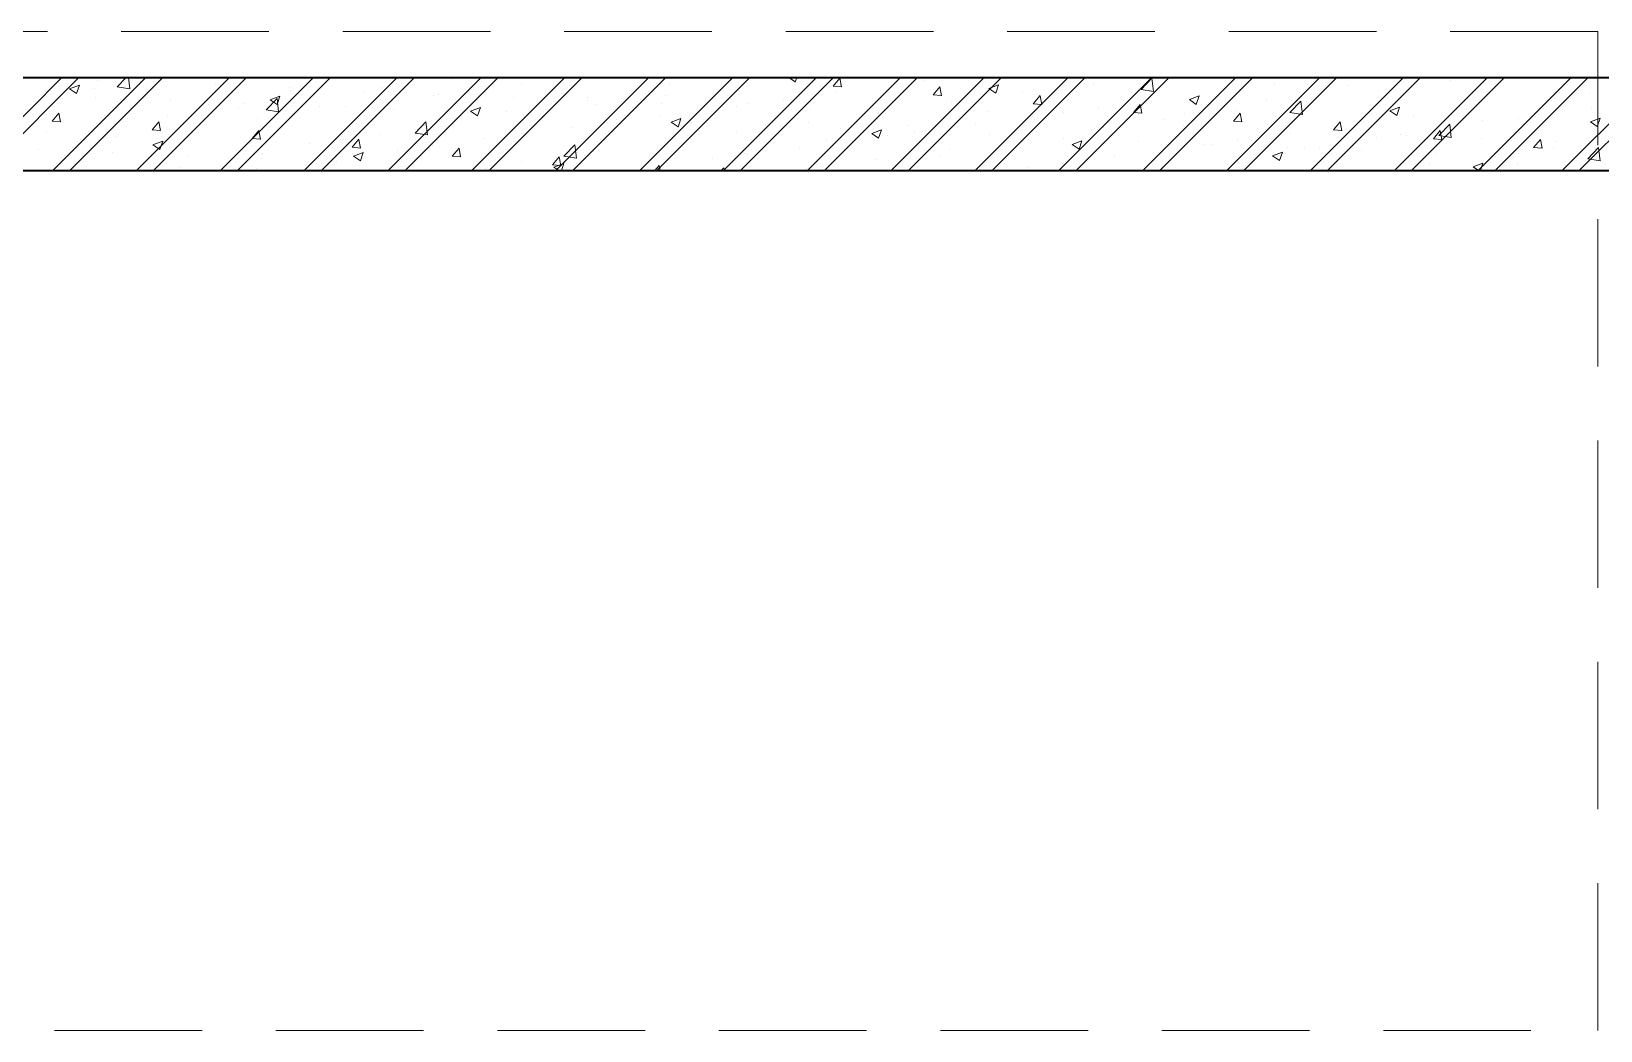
# Model space of a CAD drawing. Header units: millimetres. Extents: x 115500 to 206800, y -6300 to 53700.
# Drawn here: x 134632 to 138006, y 9350 to 11500 of the extents above; entities that cross this region are included whole.
import ezdxf

# ---------------------------------------------------------------- set-up
doc = ezdxf.new("R2010")
doc.units = ezdxf.units.MM
doc.linetypes.add('HIDDEN2', pattern=[4.7625, 3.175, -1.5875])
for name, color, linetype, lineweight in [('NDC_S_BEAM', 3, 'HIDDEN2', 20), ('NDC_S_HATCH MATERIAL', 8, 'Continuous', 13), ('NDC_S_WALL', 6, 'Continuous', 35)]:
    doc.layers.add(name, color=color, linetype=linetype, lineweight=lineweight)

msp = doc.modelspace()

# ---------------------------------------------------------------- linework, layer by layer
at = {"layer": 'NDC_S_BEAM', "ltscale": 100}
for p, q in [((138000, 11500), (132300, 11500)), ((138000, 9350), (138000, 11500)), ((132300, 9350), (138000, 9350))]:
    msp.add_line(p, q, dxfattribs=at)
at = {"layer": 'NDC_S_HATCH MATERIAL', "linetype": 'Continuous', "ltscale": 100}
for p, q in [((134497.2, 11200.4), (134697.2, 11400.4)), ((134533.9, 11200.4), (134733.9, 11400.4)), ((134677.5, 11200.4), (134877.5, 11400.4)), ((134706.5, 11398.6), (134706.5, 11398.6)), ((134713.9, 11376.5), (134734.9, 11384.5)), ((134713.9, 11376.5), (134728.8, 11366.4)), ((134714.2, 11200.4), (134914.2, 11400.4)), ((134728.8, 11366.3), (134734.9, 11384.4)), ((134766.6, 11377.8), (134766.6, 11377.8)), ((134774.7, 11394.8), (134774.7, 11394.8)), ((134816.3, 11380.6), (134835.2, 11400.4)), ((134816.3, 11380.6), (134843, 11376.5)), ((134819.4, 11381.2), (134819.4, 11381.2)), ((134843, 11376.4), (134840.2, 11400.4)), ((134857.8, 11200.4), (135057.8, 11400.4)), ((134866.6, 11391.8), (134866.6, 11391.8)), ((134894.5, 11200.4), (135094.5, 11400.4)), ((134894.5, 11391.1), (134894.5, 11391.1)), ((135026.8, 11385.1), (135026.8, 11385.1)), ((135038.1, 11200.4), (135238.1, 11400.4)), ((135074.9, 11200.4), (135274.9, 11400.4)), ((135186.9, 11378.3), (135186.9, 11378.3)), ((135188.4, 11372), (135188.4, 11372)), ((135218.4, 11200.4), (135418.4, 11400.4)), ((135255.2, 11200.4), (135455.2, 11400.4)), ((135347, 11371.5), (135347, 11371.5)), ((135386.4, 11378.9), (135386.4, 11378.9)), ((135398.7, 11200.4), (135598.7, 11400.4)), ((135435.5, 11200.4), (135635.5, 11400.4)), ((135538, 11398.1), (135538, 11398.1)), ((135572, 11372.4), (135572, 11372.4)), ((135579, 11200.4), (135779, 11400.4)), ((135615.8, 11200.4), (135815.8, 11400.4)), ((135685.6, 11387.3), (135685.6, 11387.3)), ((135759.4, 11200.4), (135959.4, 11400.4)), ((135796.1, 11200.4), (135996.1, 11400.4)), ((135939.7, 11200.4), (136139.7, 11400.4)), ((135976.4, 11200.4), (136176.4, 11400.4)), ((136002.8, 11387.1), (136002.8, 11387.1)), ((136120, 11200.4), (136320, 11400.4)), ((136146.9, 11400.4), (136158.5, 11399.3)), ((136151.5, 11383.6), (136151.5, 11383.6)), ((136156.7, 11200.4), (136356.7, 11400.4)), ((136158.5, 11399.2), (136158.3, 11400.4)), ((136260.6, 11400.4), (136274.3, 11391.1)), ((136274.3, 11391), (136277.5, 11400.4)), ((136300.3, 11200.4), (136500.3, 11400.4)), ((136337, 11200.4), (136537, 11400.4)), ((136355.8, 11382.1), (136370.2, 11399.3)), ((136355.8, 11382.1), (136373.7, 11380.5)), ((136373.7, 11380.4), (136370.3, 11399.2)), ((136480.6, 11200.4), (136680.6, 11400.4)), ((136517.4, 11200.4), (136717.4, 11400.4)), ((136552.5, 11393.5), (136552.5, 11393.5)), ((136571, 11363.3), (136585.4, 11380.5)), ((136588.9, 11361.6), (136585.4, 11380.4)), ((136660.9, 11200.4), (136860.9, 11400.4)), ((136690.5, 11377.1), (136711.5, 11385.2)), ((136690.5, 11377.1), (136705.5, 11367.1)), ((136697.7, 11200.4), (136897.7, 11400.4)), ((136705.5, 11367), (136711.5, 11385.1)), ((136841.2, 11200.4), (137041.2, 11400.4)), ((136878, 11200.4), (137078, 11400.4)), ((136914.8, 11386.9), (136914.8, 11386.9)), ((137017.8, 11374.9), (137041.1, 11399.3)), ((137017.8, 11374.9), (137044.4, 11370.8)), ((137021.5, 11200.4), (137221.5, 11400.4)), ((137040.2, 11388.3), (137040.2, 11388.3)), ((137044.5, 11370.7), (137041.1, 11399.2)), ((137058.3, 11200.4), (137258.3, 11400.4)), ((137201.9, 11200.4), (137401.9, 11400.4)), ((137230, 11374.8), (137230, 11374.8)), ((137238.6, 11200.4), (137438.6, 11400.4)), ((137305.1, 11384.7), (137305.1, 11384.7)), ((137382.2, 11200.4), (137582.2, 11400.4)), ((137418.7, 11399.6), (137418.7, 11399.6)), ((137418.9, 11200.4), (137618.9, 11400.4)), ((137462, 11382.5), (137462, 11382.5)), ((137528.4, 11372.3), (137528.4, 11372.3)), ((137562.5, 11200.4), (137762.5, 11400.4)), ((137599.2, 11200.4), (137799.2, 11400.4)), ((137682.4, 11393.4), (137682.4, 11393.4)), ((137742.8, 11200.4), (137942.8, 11400.4)), ((137779.5, 11200.4), (137979.5, 11400.4)), ((137923.1, 11200.4), (138123.1, 11400.4)), ((137959.9, 11200.4), (138159.9, 11400.4)), ((134769.7, 11358.3), (134769.7, 11358.3)), ((134929.9, 11351.5), (134929.9, 11351.5)), ((135013.5, 11341.9), (135013.5, 11341.9)), ((135090, 11344.8), (135090, 11344.8)), ((135136.5, 11331), (135159.9, 11355.3)), ((135145.1, 11352.5), (135166.1, 11360.5)), ((135145.1, 11352.5), (135160, 11342.4)), ((135163.2, 11326.8), (135159.9, 11355.3)), ((135160, 11342.3), (135166.1, 11360.4)), ((135232.4, 11357.8), (135232.4, 11357.8)), ((135250.2, 11338), (135250.2, 11338)), ((135496.9, 11362.5), (135496.9, 11362.5)), ((135507.2, 11364.8), (135507.2, 11364.8)), ((135667.3, 11358), (135667.3, 11358)), ((135827.5, 11351.2), (135827.5, 11351.2)), ((135827.9, 11357.1), (135827.9, 11357.1)), ((135844.2, 11341.9), (135844.2, 11341.9)), ((135987.6, 11344.5), (135987.6, 11344.5)), ((135995.7, 11361.1), (135995.7, 11361.1)), ((136174.3, 11343.8), (136174.3, 11343.8)), ((136249.4, 11353.6), (136249.4, 11353.6)), ((136363.1, 11368.6), (136363.1, 11368.6)), ((136571, 11363.3), (136588.9, 11361.7)), ((136609.2, 11346.5), (136609.2, 11346.5)), ((136763.3, 11367.7), (136763.3, 11367.7)), ((136786.1, 11344.4), (136800.6, 11361.7)), ((136786.1, 11344.4), (136804.1, 11342.9)), ((136804.1, 11342.8), (136800.6, 11361.6)), ((136865.2, 11358.3), (136865.2, 11358.3)), ((137001.3, 11325.6), (137015.8, 11342.8)), ((137019.3, 11323.9), (137015.8, 11342.7)), ((137040.5, 11349.9), (137040.5, 11349.9)), ((137121.7, 11353.1), (137142.7, 11361.2)), ((137121.7, 11353.1), (137136.6, 11343)), ((137136.6, 11342.9), (137142.7, 11361.1)), ((137287, 11352.5), (137287, 11352.5)), ((137337.9, 11325.3), (137361.3, 11349.6)), ((137364.6, 11321.1), (137361.3, 11349.6)), ((137372.5, 11349.8), (137372.5, 11349.8)), ((137907.4, 11356.1), (137907.4, 11356.1)), ((137982.5, 11365.9), (137982.5, 11365.9)), ((134676, 11307), (134690.4, 11324.3)), ((134676, 11307), (134693.9, 11305.5)), ((134693.9, 11305.4), (134690.5, 11324.2)), ((134838.5, 11311.9), (134838.5, 11311.9)), ((134891.2, 11288.2), (134905.6, 11305.4)), ((134909.1, 11286.5), (134905.6, 11305.3)), ((134925.1, 11316.1), (134925.1, 11316.1)), ((135076.6, 11335.3), (135076.6, 11335.3)), ((135118.7, 11312.7), (135118.7, 11312.7)), ((135136.5, 11331), (135163.2, 11326.8)), ((135193.8, 11322.6), (135193.8, 11322.6)), ((135307.4, 11337.6), (135307.4, 11337.6)), ((135410.3, 11331.2), (135410.3, 11331.2)), ((135456.7, 11281.3), (135480, 11305.7)), ((135483.4, 11277.1), (135480.1, 11305.6)), ((135570.4, 11324.5), (135570.4, 11324.5)), ((135576.2, 11328.4), (135597.2, 11336.5)), ((135576.2, 11328.4), (135591.1, 11318.4)), ((135591.1, 11318.3), (135597.2, 11336.4)), ((135652.9, 11327), (135652.9, 11327)), ((135690.1, 11320.8), (135690.1, 11320.8)), ((135730.6, 11317.7), (135730.6, 11317.7)), ((135890.7, 11310.9), (135890.7, 11310.9)), ((135984.9, 11318.8), (135984.9, 11318.8)), ((136007.3, 11304.4), (136028.3, 11312.5)), ((136007.3, 11304.4), (136022.3, 11294.3)), ((136022.3, 11294.2), (136028.3, 11312.4)), ((136050.9, 11304.2), (136050.9, 11304.2)), ((136147.8, 11337.7), (136147.8, 11337.7)), ((136301.9, 11304.8), (136301.9, 11304.8)), ((136307.9, 11330.9), (136307.9, 11330.9)), ((136453.4, 11324), (136453.4, 11324)), ((136468.1, 11324.2), (136468.1, 11324.2)), ((136628.2, 11317.4), (136628.2, 11317.4)), ((136690.3, 11328.2), (136690.3, 11328.2)), ((136788.4, 11310.6), (136788.4, 11310.6)), ((136851.8, 11325), (136851.8, 11325)), ((136926.9, 11334.9), (136926.9, 11334.9)), ((137001.3, 11325.6), (137019.2, 11324)), ((137067, 11309.5), (137067, 11309.5)), ((137112.1, 11322.4), (137112.1, 11322.4)), ((137216.5, 11306.8), (137231, 11324)), ((137216.5, 11306.8), (137234.4, 11305.2)), ((137221, 11330.6), (137221, 11330.6)), ((137234.4, 11305.1), (137231, 11323.9)), ((137337.9, 11325.3), (137364.6, 11321.2)), ((137431.7, 11288), (137446.1, 11305.2)), ((137449.6, 11286.3), (137446.1, 11305.1)), ((137529.2, 11306.3), (137529.2, 11306.3)), ((137552.8, 11329.1), (137573.8, 11337.1)), ((137552.8, 11329.1), (137567.7, 11319)), ((137567.7, 11318.9), (137573.8, 11337)), ((137604.3, 11316.2), (137604.3, 11316.2)), ((137718, 11331.1), (137718, 11331.1)), ((137751.5, 11307.5), (137751.5, 11307.5)), ((137830.3, 11312.8), (137830.3, 11312.8)), ((137926.5, 11337.6), (137926.5, 11337.6)), ((137984, 11305.1), (138005, 11313.1)), ((137984, 11305.1), (137998.9, 11295)), ((137986.1, 11335.3), (137986.1, 11335.3)), ((137998.9, 11294.9), (138005, 11313)), ((134663.6, 11281.9), (134663.6, 11281.9)), ((134771, 11295), (134771, 11295)), ((134815.6, 11272.8), (134815.6, 11272.8)), ((134891.2, 11288.2), (134909.1, 11286.6)), ((134929.2, 11287.8), (134929.2, 11287.8)), ((135106.3, 11269.4), (135120.8, 11286.6)), ((135124.3, 11267.7), (135120.8, 11286.5)), ((135382.8, 11279.1), (135382.8, 11279.1)), ((135456.7, 11281.3), (135483.4, 11277.2)), ((135478, 11297), (135478, 11297)), ((135534.3, 11298.3), (135534.3, 11298.3)), ((135796.2, 11294), (135796.2, 11294)), ((135871.3, 11303.9), (135871.3, 11303.9)), ((136147.9, 11283.7), (136147.9, 11283.7)), ((136211, 11297.4), (136211, 11297.4)), ((136371.2, 11290.6), (136371.2, 11290.6)), ((136438.5, 11280.4), (136459.5, 11288.4)), ((136438.5, 11280.4), (136453.4, 11270.3)), ((136453.4, 11270.2), (136459.5, 11288.3)), ((136473.6, 11275.2), (136473.6, 11275.2)), ((136515.3, 11298.2), (136515.3, 11298.2)), ((136531.3, 11283.9), (136531.3, 11283.9)), ((136548.7, 11285.1), (136548.7, 11285.1)), ((136662.3, 11300.1), (136662.3, 11300.1)), ((136691.5, 11277.1), (136691.5, 11277.1)), ((136851.6, 11270.3), (136851.6, 11270.3)), ((136911.2, 11287), (136911.2, 11287)), ((136937.1, 11292.4), (136937.1, 11292.4)), ((136948.5, 11303.9), (136948.5, 11303.9)), ((137108.7, 11297.1), (137108.7, 11297.1)), ((137268.8, 11290.3), (137268.8, 11290.3)), ((137339.8, 11281.3), (137339.8, 11281.3)), ((137429, 11283.6), (137429, 11283.6)), ((137431.7, 11288), (137449.6, 11286.4)), ((137524.7, 11272.4), (137524.7, 11272.4)), ((137576.5, 11277.5), (137576.5, 11277.5)), ((137589.1, 11276.8), (137589.1, 11276.8)), ((137646.8, 11269.1), (137661.3, 11286.4)), ((137658.1, 11275.6), (137681.5, 11300)), ((137658.1, 11275.6), (137684.8, 11271.5)), ((137664.8, 11267.5), (137661.3, 11286.3)), ((137678.7, 11293.6), (137678.7, 11293.6)), ((137684.8, 11271.4), (137681.5, 11299.9)), ((134646.8, 11246.1), (134646.8, 11246.1)), ((134740.5, 11262.9), (134740.5, 11262.9)), ((134806.9, 11239.3), (134806.9, 11239.3)), ((134893, 11255.7), (134914, 11263.8)), ((134893, 11255.7), (134907.9, 11245.6)), ((134907.9, 11245.5), (134914, 11263.7)), ((135106.3, 11269.4), (135124.3, 11267.8)), ((135128.1, 11236.9), (135128.1, 11236.9)), ((135228.8, 11257.9), (135228.8, 11257.9)), ((135303, 11267), (135303, 11267)), ((135321.5, 11250.6), (135336, 11267.8)), ((135321.5, 11250.6), (135339.4, 11249)), ((135324.1, 11231.7), (135345.1, 11239.7)), ((135339.5, 11248.9), (135336, 11267.7)), ((135339.1, 11221.5), (135345.1, 11239.6)), ((135418, 11244.2), (135418, 11244.2)), ((135493.1, 11254.1), (135493.1, 11254.1)), ((135536.7, 11231.7), (135551.2, 11249)), ((135554.6, 11230.1), (135551.2, 11248.9)), ((135606.7, 11269), (135606.7, 11269)), ((135776.9, 11231.7), (135800.2, 11256)), ((135803.5, 11227.4), (135800.2, 11255.9)), ((135840.5, 11242), (135840.5, 11242)), ((135992, 11261.2), (135992, 11261.2)), ((136165.4, 11238.1), (136165.4, 11238.1)), ((136284.1, 11250.3), (136284.1, 11250.3)), ((136340.4, 11268.2), (136340.4, 11268.2)), ((136605.6, 11246.7), (136605.6, 11246.7)), ((136759.6, 11267.8), (136759.6, 11267.8)), ((136762.2, 11262.4), (136762.2, 11262.4)), ((136869.6, 11256.4), (136890.6, 11264.4)), ((136869.6, 11256.4), (136884.5, 11246.3)), ((136884.5, 11246.2), (136890.6, 11264.3)), ((137011.8, 11263.6), (137011.8, 11263.6)), ((137151.1, 11256.5), (137151.1, 11256.5)), ((137171.9, 11256.8), (137171.9, 11256.8)), ((137226.2, 11266.4), (137226.2, 11266.4)), ((137300.7, 11232.3), (137321.8, 11240.4)), ((137315.7, 11222.2), (137321.8, 11240.3)), ((137332.1, 11250), (137332.1, 11250)), ((137368.9, 11249.9), (137368.9, 11249.9)), ((137401.6, 11247.5), (137401.6, 11247.5)), ((137492.2, 11243.3), (137492.2, 11243.3)), ((137646.8, 11269.1), (137664.8, 11267.6)), ((137749.2, 11270), (137749.2, 11270)), ((137828.5, 11237.7), (137828.5, 11237.7)), ((137862, 11250.3), (137876.5, 11267.5)), ((137862, 11250.3), (137880, 11248.7)), ((137880, 11248.6), (137876.5, 11267.4)), ((137903.6, 11247.6), (137903.6, 11247.6)), ((137909.4, 11263.3), (137909.4, 11263.3)), ((137978.3, 11226), (138001.7, 11250.3)), ((138005, 11221.7), (138001.7, 11250.2)), ((134921.4, 11216.2), (134921.4, 11216.2)), ((134953.1, 11206.9), (134953.1, 11206.9)), ((134967.1, 11232.6), (134967.1, 11232.6)), ((135072.9, 11235.4), (135072.9, 11235.4)), ((135114.9, 11204.3), (135114.9, 11204.3)), ((135127.2, 11225.8), (135127.2, 11225.8)), ((135228.5, 11219.2), (135228.5, 11219.2)), ((135287.4, 11219), (135287.4, 11219)), ((135324.1, 11231.7), (135339, 11221.6)), ((135447.5, 11212.3), (135447.5, 11212.3)), ((135536.7, 11231.7), (135554.6, 11230.2)), ((135607.7, 11205.5), (135607.7, 11205.5)), ((135686.5, 11220.9), (135686.5, 11220.9)), ((135751.9, 11212.9), (135766.3, 11230.1)), ((135751.9, 11212.9), (135769.8, 11211.3)), ((135755.3, 11207.6), (135776.3, 11215.7)), ((135755.3, 11207.6), (135766.1, 11200.4)), ((135769.8, 11211.2), (135766.3, 11230)), ((135771.2, 11200.4), (135776.3, 11215.6)), ((135776.9, 11231.7), (135803.5, 11227.5)), ((135972.3, 11200.4), (135981.5, 11211.3)), ((135983.5, 11200.4), (135981.5, 11211.2)), ((135990.4, 11208.1), (135990.4, 11208.1)), ((136095.4, 11225.4), (136095.4, 11225.4)), ((136114.6, 11200.4), (136120.4, 11206.4)), ((136121.1, 11200.4), (136120.4, 11206.3)), ((136170.5, 11235.3), (136170.5, 11235.3)), ((136298.2, 11205), (136298.2, 11205)), ((136449.8, 11224.2), (136449.8, 11224.2)), ((136587.2, 11232.3), (136587.2, 11232.3)), ((136772.9, 11206.7), (136772.9, 11206.7)), ((136848, 11216.6), (136848, 11216.6)), ((136961.6, 11231.5), (136961.6, 11231.5)), ((137063.3, 11209.6), (137063.3, 11209.6)), ((137217.4, 11230.7), (137217.4, 11230.7)), ((137226.6, 11217.4), (137226.6, 11217.4)), ((137300.7, 11232.3), (137315.7, 11222.3)), ((137639, 11212.8), (137639, 11212.8)), ((137652.4, 11236.5), (137652.4, 11236.5)), ((137731.9, 11208.3), (137752.9, 11216.4)), ((137731.9, 11208.3), (137743.7, 11200.4)), ((137747.6, 11200.4), (137752.9, 11216.3)), ((137812.5, 11229.7), (137812.5, 11229.7)), ((137826.6, 11212.9), (137826.6, 11212.9)), ((137972.6, 11223), (137972.6, 11223)), ((137978.3, 11226), (138005, 11221.8)), ((137982.4, 11235.4), (137982.4, 11235.4)), ((135906, 11200.5), (135906, 11200.5)), ((136412.2, 11202.3), (136412.2, 11202.3))]:
    msp.add_line(p, q, dxfattribs=at)
at = {"layer": 'NDC_S_WALL', "ltscale": 100}
for p, q in [((131300, 11400.4), (139750, 11400.4)), ((131500, 11200.4), (139550, 11200.4))]:
    msp.add_line(p, q, dxfattribs=at)

doc.saveas('drawing.dxf')
